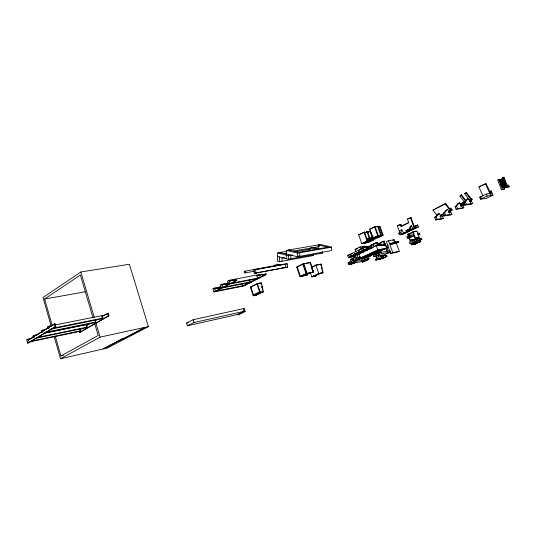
<?xml version="1.0" encoding="UTF-8"?>
<svg xmlns="http://www.w3.org/2000/svg" width="536" height="536" viewBox="0 0 536 536"><rect width="100%" height="100%" fill="white"/><g stroke="black" fill="none" stroke-linecap="round" stroke-linejoin="round"><path stroke-width="0.8" d="M286.465 254.138L280.161 252.503L277.715 252.925L277.38 261.139L279.45 261.702L313.54 255.525L313.614 253.997M279.45 261.702L279.645 256.958M281.896 261.253L282.023 258.05L284.475 257.615M286.157 258.68L286.505 250.372L288.958 249.95L299.885 252.731L299.725 256.288L298.304 255.92M277.574 256.409L288.268 259.243L288.469 254.446M290.713 258.801L290.867 255.277M297.272 256.731L297.433 253.16L331.63 247.15L331.449 250.6L297.272 256.731L286.358 253.897M309.413 250.526L309.486 248.965A0.898 0.643 80.1 0 0 310.431 247.987M318.203 248.825L318.324 246.453M288.268 259.243L322.397 253.086L322.478 251.545M371.817 247.9L376.285 245.455L384.279 245.367A4.295 2.727 64 0 1 386.322 246.319L386.999 248.202L385.88 248.731L377.786 250.252L360.326 258.225L358.778 253.843L360.969 252.798M377.786 250.252L376.285 245.455L370.45 248.255M410.623 229.147L410.362 228.43L411.36 225.73L413.082 228.725L409.491 229.689L409.229 228.973L410.221 226.272L411.36 225.73M401.243 233.636L400.807 232.443L401.819 229.756L403.709 233.207L399.3 234.567L398.871 233.374L399.883 230.694L401.819 229.756M244.074 308.481L243.458 310.069L243.88 311.382L245.086 311.604L244.074 308.481L193.161 319.724L186.608 322.994L187.479 325.767L238.232 314.331L243.451 311.851M470.789 199.379L471.425 198.434L472.357 199.144L470.36 202.139L469.61 201.141L470.796 200.29M461.952 205.482L461.288 206.467L460.545 205.482L460.987 204.853L459.493 202.782L458.039 203.479L455.118 206.742L456.082 209.301L462.38 208.323L463.834 207.633L462.655 205.489M460.069 204.524L460.712 203.58L464.283 201.864M461.141 203.62L460.712 203.58M466.045 193.06L471.499 200.343L470.152 200.987L464.705 193.717L466.434 192.491L471.881 199.767L470.534 200.417M464.705 193.717L466.434 192.491M464.819 202.648L459.881 196.076L461.597 194.856L466.039 200.779M449.248 211.921L451.098 210.655L445.711 203.519L432.974 210.105L437.343 215.861M450.059 210.253L450.709 209.301L451.64 209.998L449.59 212.986L448.853 212.008L449.342 211.298L449.664 211.72L450.052 211.15L449.731 210.728M450.548 210.749L452.103 209.884L450.756 208.109L449.329 208.792M450.756 208.109L450.441 208.564L451.982 210.065M459.881 196.076L461.597 194.856M432.974 210.105L445.711 203.519M123.24 338.906L123.89 338.712L123.28 338.92M463.948 202.501L466.843 199.238L468.33 198.521L469.831 200.611L469.395 201.248L470.146 202.246L471.131 200.766L472.692 203.425L471.204 204.129L464.926 205.087L463.948 202.501L465.436 201.791L468.33 198.521M455.118 206.742L456.578 206.038L459.493 202.782M443.218 213.382L446.18 210.112L447.6 209.429L449.094 211.479L448.645 212.109L449.382 213.087L450.394 211.613L451.935 214.226L450.501 214.903L444.17 215.928L443.218 213.382L444.646 212.692L447.6 209.429M377.203 257.447L375.488 259.337L375.816 260.282L383.608 256.898L383.267 255.947L380.037 256.128L383.267 255.947M376.305 259.176L377.163 258.231M442.254 216.155L443.413 218.266L442.006 218.929L435.661 219.974L434.723 217.449L437.704 214.186L439.105 213.516L440.585 215.546L440.13 216.175L440.867 217.147M434.723 217.449L436.13 216.779L439.105 213.516M217.944 290.686L221.85 288.026L221.589 287.229M225.227 286.881L229.254 284.16M235.619 280.033L236.544 279.403L236.805 280.214L232.671 283.008M54.149 336.487L60.514 358.752L107.361 348.018L148.405 326.598L129.37 264.255L80.849 271.987L43.014 297.527L51.195 326.149L55.074 323.764L55.844 326.451L27.758 343.208L26.8 339.791L27.946 339.08L31.993 338.243M52.2 325.486L44.622 299.008L80.387 275.028L93.043 317.969M33.929 335.395L32.763 336.112L33.252 337.841L34.418 337.124L33.929 335.395L38.002 334.558M42.465 330.136L41.259 330.88L41.754 332.628L42.96 331.891L42.465 330.136L45.748 329.473M48.783 326.236L49.292 328.012L48.052 328.769L47.55 327L48.783 326.236L52.85 325.426M41.507 331.757L34.177 336.26L34.987 336.092M47.804 327.885L42.713 331.014L43.53 330.846M55.074 323.764L49.037 327.127L49.861 326.96M30.371 338.926L33.815 336.809L28.187 339.938L28.991 339.77M35.657 335.683L41.661 331.998M44.166 330.457L47.356 328.501M27.276 341.499L28.421 340.796L27.946 339.08M27.758 343.208L55.844 326.451M85.606 325.258L86.832 324.548L87.154 325.654M81.485 328.334L80.038 329.171L80.514 330.806L79.308 331.503L29.942 341.847M35.932 338.196L85.586 327.891L86.819 327.181L86.329 325.526L89.827 323.51M44.434 333.01L94.517 322.752L95.783 322.022L95.287 320.347L96.621 319.577M50.753 329.164L101.123 318.954L102.416 318.21L101.914 316.515L108.125 313.212L108.888 315.771L80.286 332.159L79.549 332.32L79.228 331.228M87.777 324.97L89.177 324.159M108.125 313.212L101.914 316.515M79.549 332.32L108.888 315.771M55.409 336.722L60.923 355.984L98.195 335.456L94.684 323.53M413.839 226.916L417.631 224.979L418.375 227.009L410.985 230.54L408.332 230.996L407.876 229.743L405.926 230.681L406.382 231.927L409.035 231.472L408.546 230.125M60.514 358.752L100.064 337.144L148.405 326.598M407.715 229.776L406.543 230.42L407.052 231.813L400.7 234.848L402.683 234.5L409.035 231.472M266.124 274.593L257.588 278.177L256.811 275.832L262.432 274.566L262.606 275.089L265.863 273.809L266.124 274.593L243.679 286.036L213.958 291.939L212.946 288.79L214.38 288.033L220.819 286.78M228.905 282.8L221.649 284.201L220.182 284.971L221.207 288.154L251.016 282.298M259.498 276.154L258.982 274.593L229.066 280.288L227.572 281.072L228.611 284.281L258.499 278.486L258.238 277.702M219.003 288.375L220.283 288.127L220.115 287.598L214.635 288.824L218.835 287.845L219.003 288.375L220.953 287.356M226.36 284.522L227.646 284.274L227.472 283.738L221.904 284.991L226.192 283.986L226.36 284.522L228.349 283.484M233.696 280.053L234.976 279.805L229.328 281.092L233.696 280.053L233.87 280.589L236.544 279.403M213.958 291.939L236.805 280.214M257.97 275.109L258.982 274.593M262.606 275.089L265.863 273.809M261.635 286.914L262.251 286.68L263.27 291.859L256.181 295.323L253.22 295.785L250.392 287.182L257.434 283.631L261.354 282.854L261.655 284.395L261.186 284.629M257.528 283.758L250.848 286.948L253.675 295.564L256.644 295.095M261.354 282.854L256.965 283.866L259.826 292.549L263.122 291.852M358.658 234.795L364.5 232.055L367.642 240.892L361.767 243.592L358.658 234.795L359.221 234.701M372.587 235.867L373.378 238.085L372.815 238.185L369.646 229.287L374.557 226.822L378.148 226.246L381.344 235.15L365.358 242.955M359.877 234.366L364.5 232.055M364.333 232.966L367.535 231.552L370.148 238.895M261.334 284.629L261.803 284.402L262.104 286.68M364.889 232.872L367.535 231.552M298.8 266.539L297.219 266.841L300.468 276.415L307.55 274.995L299.966 276.656L296.716 267.089L303.276 263.812L310.377 262.479L313.647 272.047L306.043 273.702L302.766 264.067M367.348 232.463L370.543 231.056L367.904 232.369M377.987 227.157L379.388 226.46L382.57 235.331L367.81 242.52M378.543 227.063L379.944 226.366L383.126 235.23L377.646 237.729M310.377 262.479L303.557 263.92M261.782 286.914L262.251 286.68M262.272 287.544L261.803 287.772L262.419 287.544M187.479 325.767L194.045 322.531L244.939 311.141M262.238 289.239L262.707 289.005M262.238 289.969L262.854 289.735M253.441 294.84L259.591 291.819M399.514 231.76L397.377 225.877L400.258 224.47L400.935 226.333L408.707 222.547L407.461 219.144L411.072 217.589L414.904 228.061L410.958 229.743L411.628 229.622M367.482 238.922L368.956 238.198L369.338 239.27M411.072 217.589L407.461 219.144M253.22 295.785L260.295 292.314L263.27 291.859M311.724 267.163L315.885 265.126L321.111 264.121L320.709 264.817M370.497 238.399L371.964 237.676L369.512 238.105M312.2 267.089L315.912 265.273L321.111 264.121M367.073 240.229L372.982 237.334M255.451 295.316L262.533 291.852M408.667 222.782L401.598 226.219L400.921 224.356L397.377 225.877M372.815 238.185L377.753 235.766L381.344 235.15M362.329 243.491L378.315 235.673L375.12 226.735L369.646 229.287M482.896 195.941L478.923 186.923L485.469 183.727L486.011 183.654L490.775 193.248M486.011 183.654L478.923 186.923M364.802 243.049L380.788 235.25L377.592 226.333M320.95 265.28L321.58 265.26L321.426 264.543L320.789 264.563L321.024 265.24M355.897 251.505L355.127 249.32L359.911 246.995L364.681 246.131L365.117 247.357L361.338 248.054L359.911 246.995L360.688 249.186M498.694 179.513L497.663 180.016L501.415 189.717L504.765 188.906L504.081 187.198L502.728 187.386L499.639 179.393L498.694 179.513L502.453 189.221L504.765 188.906M503.11 177.369L502.245 177.785L506.024 187.526L509.2 186.803L508.537 185.088L507.157 185.275L504.048 177.249L503.11 177.369L506.889 187.118L509.2 186.803M498.607 179.895L499.639 179.393M503.183 177.671L504.048 177.249M299.966 276.656L306.559 273.454L313.647 272.047M300.515 276.549L307.108 273.347L303.825 263.712L296.716 267.089M500.048 180.458L499.438 180.109L502.989 178.381M502.54 178.696L499.699 180.076L499.86 180.485L502.701 179.104M499.592 180.518L503.15 178.796M364.681 246.131L362.664 246.815M310.572 272.717L307.188 274.358L304.1 274.975M321.325 267.699L321.828 267.457L321.365 265.293M500.49 181.597L499.88 181.248L503.693 179.493M500.034 181.657L503.853 179.902M321.567 268.161L322.196 268.141L322.042 267.424L321.412 267.437L321.647 268.121M355.154 255.163L355.415 255.913L353.773 256.697L348.474 257.709L347.683 255.451L365.485 246.848L366.55 246.654L367.093 248.181L368.158 247.987L367.616 246.46L365.391 247.531M352.46 253.461L347.683 255.451M358.39 250.593L365.807 247.009M500.363 182.495L503.92 180.779L504.075 181.188L500.517 182.903L500.363 182.495L500.812 182.434M367.193 246.982L368.681 246.265L369.217 247.793L370.276 247.599L369.74 246.071L368.252 246.788M372.165 248.128L371.066 245.039L373.492 244.168L373.806 245.046L372.828 245.22L372.513 244.342M372.828 245.22L374.148 244.59L373.833 243.706L377.331 242.312L378.436 245.421M377.331 242.312L373.833 243.706M504.336 181.155L500.778 182.87L500.624 182.461M368.567 246.949L370.791 245.883L371.609 248.161L369.9 248.979L364.594 249.964L364.326 249.2L362.068 250.285L362.336 251.049L367.642 250.057L367.374 249.3M355.415 255.913L350.115 256.918L349.847 256.168L352.045 255.109L352.306 255.86L357.613 254.861L359.267 254.064L359.006 253.314L353.7 254.312L353.968 255.069L359.267 254.064M353.7 254.312L360.38 251.096L360.648 251.86L365.954 250.868L367.642 250.057M501.462 184.109L500.852 183.754L504.41 182.046M350.913 255.967L352.38 255.257M354.765 254.111L356.634 253.213M358.926 252.108L360.815 251.203M363.133 250.084L364.641 249.361M503.961 182.354L501.113 183.721L501.267 184.129L504.832 182.421M355.83 253.91L357.077 253.314M359.991 251.913L361.88 251.002M367.026 248.53L368.158 247.987M501.006 184.17L504.57 182.454M398.871 233.374L400.807 232.443M348.474 257.709L350.115 256.918M352.306 255.86L353.968 255.069M356.192 253.113L356.46 253.87L363.435 252.074L363.167 251.317L357.86 252.309L358.128 253.066M360.648 251.86L362.336 251.049M364.594 249.964L366.296 249.146L371.609 248.161M461.858 203.271L464.712 201.905M379.414 243.096L379.729 243.967L380.687 243.793L380.379 242.922L377.967 243.793L378.517 245.321M379.729 243.967L381.049 243.337L380.734 242.46L384.218 241.079L387.809 251.089M357.948 253.515L359.817 252.617M409.229 228.973L410.362 228.43M413.939 226.748L417.631 224.979M382.329 241.984L384.218 241.079M409.209 229.314L409.665 230.56L409.002 230.681L408.539 229.428L409.852 228.798M407.896 229.944L405.926 230.681M460.464 204.658L464.752 202.601M501.957 185.396L501.348 185.047L504.912 183.339M322.183 271.049L322.819 271.028L322.665 270.305L322.029 270.325L322.263 271.008M460.793 204.886L464.37 203.171M363.16 251.746L368.996 248.952M501.508 185.456L505.073 183.748M460.786 205.087L463.647 203.714M505.334 183.714L501.77 185.423L501.609 185.007M363.435 252.074L361.767 252.871L356.46 253.87M440.887 214.956L442.361 214.253M460.31 205.596L464.605 203.539M489.388 191.788L491.358 191.017L492.966 195.205L486.38 198.327L480.511 199.191L479.753 197.201L486.34 194.052L490.011 193.53L490.192 194.494L491.197 194.354L490.574 193.282L491.633 193.127L490.849 191.091M322.598 271.062L322.953 272.717L318.773 273.554L311.811 276.891L310.25 272.328M450.166 210.702L451.64 209.998M489.897 191.714L491.358 191.017M313.399 275.899L316.374 275.296L316.481 275.805L311.811 276.891L318.799 273.688L322.953 272.717M450.669 210.574L452.103 209.884M406.382 231.927L400.58 234.701L401.243 234.587M408.332 230.996L409.002 230.681M440.492 215.526L443.446 214.119M449.644 211.345L451.098 210.655M502.5 186.796L501.89 186.448L505.455 184.746M388.513 240.744L386.409 241.749L390.63 253.515L397.163 252.242L399.28 251.27L395.675 241.287L394.717 241.461L394.094 239.739L388.513 240.744L392.754 252.536L399.28 251.27M409.002 230.882L412.687 229.502L411.434 229.723L416.392 227.351L418.375 227.009M505.006 185.047L502.152 186.414L502.312 186.823L505.877 185.121M322.773 272.288L322.471 271.819L322.773 272.288L316.327 275.37M439.996 216.243L444.424 214.125M379.95 245.153L381.277 244.517L381.786 245.93M502.051 186.856L505.615 185.155M461.054 206.581L465.349 204.531M351.241 262.117L350.343 259.558L351.897 258.821A1.28 0.958 78.7 0 0 353.586 258.01L356.152 257.072L357.056 259.638M456.082 209.301L457.543 208.605L463.834 207.633M464.926 205.087L466.414 204.377L472.692 203.425M351.864 259.116L352.902 258.627A1.28 0.958 78.7 0 0 353.646 259.176M355.113 257.568L356.152 257.072M381.337 245.093L385.257 243.793M505.884 185.985L503.029 187.345L503.19 187.754L503.244 187.312L505.388 186.294M440.733 217.207L444.424 215.452M507.425 185.53L503.86 187.232L504.242 187.607L505.669 186.93M503.07 187.687L505.508 186.521M392.694 240.409L394.094 239.739M435.661 219.974L437.068 219.304L443.413 218.266M444.17 215.928L445.597 215.244L451.935 214.226M503.19 187.754L506.259 186.367M243.88 311.382L237.173 314.572L238.379 314.786L245.086 311.604M504.021 187.64L506.158 186.622M480.511 199.191L487.11 196.055L492.966 195.205M461.617 208.444L463.077 207.747M470.447 204.243L471.935 203.539M359.931 257.032A1.373 1.032 78.7 0 1 358.262 257.595L356.715 258.332L357.19 259.699L377.88 249.917L386.999 248.202M358.262 257.595L360.138 256.911M501.415 189.717L502.453 189.221M506.024 187.526L506.889 187.118M364.225 261.072L348.554 264.168L348.052 262.74L352.869 260.456L368.547 257.407L369.049 258.814L367.669 259.464M410.388 241.883L407.695 234.493L413.189 231.887L416.908 231.237L420.7 241.595L415.172 244.141L411.467 244.845L410.924 243.364M360.259 257.066L358.195 258.044L357.177 255.136M408.713 234.152L413.102 232.068M441.242 219.056L442.649 218.387M449.744 215.023L451.171 214.346M353.988 260.818L356.051 259.839L355.147 257.267M395.508 243.572L390.483 244.503L390.235 243.806L393.551 242.239L395.347 241.91L395.602 242.607L393.471 243.605L398.824 242.011L398.576 241.321L395.092 242.574L395.508 243.572L398.824 242.011M416.908 231.237L412.64 232.148L415.353 239.579M393.933 242.58L395.347 241.91M348.554 264.168L353.371 261.89L369.049 258.814M358.678 259.411L362.805 257.461M386.349 246.339L388.238 245.448M390.483 244.503L395.602 242.607M406.938 236.892L410.851 235.358L409.792 235.545L410.241 236.778L411.3 236.59L407.387 238.125L406.938 236.892L409.397 236.45M409.792 235.545L413.109 234.701L413.558 235.934L409.846 237.683L407.387 238.125M350.443 263.799L354.671 261.829M354.832 261.796L350.698 263.745L350.946 264.462L355.77 262.191L355.515 261.474M382.269 249.039L368.379 255.592L368.634 256.315L383.997 249.086M395.923 242.574L397.913 241.636M373.773 253.327L380.352 250.225M355.268 261.521L355.18 261.012L354.598 261.126L354.845 261.601L349.814 263.92L350.062 264.637L355.77 262.191M361.84 259.283L363.911 258.312M386.148 247.84L388.037 246.955M410.241 236.778L413.558 235.934M369.639 256.121L385.002 248.892L384.734 248.161M378.711 252.831L373.391 255.324L373.894 256.744L384.634 254.647L389.953 252.181L389.451 250.774L378.711 252.831L379.22 254.252L389.953 252.181M375.307 254.774L379.964 252.59L379.408 251.036M417.846 235.043L419.909 234.078L419.527 233.026L417.678 233.354M362.758 261.367L366.296 259.732M362.999 261.313L367.823 259.055L368.071 259.766L362.39 262.191L362.142 261.488L366.966 259.223L367.214 259.933L368.071 259.766M364.916 260.751L366.296 260.107M373.894 256.744L379.22 254.252M362.39 262.191L367.214 259.933M411.574 239.894L412.03 241.14L415.715 239.425L415.253 238.172L416.077 237.79L416.539 239.043L420.07 238.158L420.599 239.592L412.753 243.217L410.04 243.726L409.524 242.305L410.837 241.696L410.382 240.45L414.281 239.391L414.737 240.637M412.613 239.699L410.382 240.45M415.253 238.172L417.122 237.595L417.872 237.843L417.745 237.482L416.921 237.87L417.048 238.225L417.872 237.843M388.774 251.049L390.034 250.459M413.095 239.947L414.281 239.391M417.256 237.957L416.425 238.339L416.298 237.984M417.966 237.676L418.79 237.294L419.246 238.547L420.07 238.158M412.177 240.496L413.363 239.94M390.469 251.672L387.314 253.139L390.516 252.523M420.07 238.922L421.45 238.286L421.839 239.337L419.768 240.289M410.04 243.726L417.892 240.095L421.839 239.337M377.304 259.377L379.367 258.419L385.337 257.24L383.274 258.191L377.304 259.377L375.991 255.685M375.816 260.282L383.608 256.898M390.63 253.515L392.754 252.536M378.878 258.667L379.213 259.605L386.999 256.228L386.657 255.283L383.434 255.464L386.657 255.283M411.467 244.845L416.988 242.292L420.7 241.595M386.999 256.228L379.213 259.605M412.479 244.503L416.901 242.46M415.259 243.974L419.681 241.937M257.89 278.599L250.084 282.01L249.32 279.692M250.413 282.412L242.721 285.768L241.97 283.47M361.204 248.577L363.1 248.041M358.778 253.843L360.179 253.374M318.605 273.695L318.974 273.574M219.66 287.711L220.115 287.598L218.835 287.845M227.016 283.852L227.472 283.738L226.192 283.986M234.52 279.919L234.976 279.805M263.819 274.854L263.645 274.332L256.811 275.832M60.923 355.984L63.349 355.435M186.608 322.994L188.223 322.632M30.284 341.318L80.514 330.806M26.8 339.791L28.415 339.456M80.273 329.988L81.016 329.834M86.329 325.526L87.073 325.379M86.571 326.357L87.321 326.203M37.922 337.318L86.819 327.181M45.647 332.273L95.783 322.022M43.697 333.392L86.832 324.548M51.999 328.407L102.416 318.21M95.287 320.347L96.038 320.193M312.83 276.543L316.481 275.805M47.55 327L49.982 326.511M250.392 287.182L251.954 286.867M102.168 317.359L102.919 317.212M55.288 324.937L102.416 315.516L102.751 316.642M245.14 285.293L215.398 291.189L214.38 288.033M350.062 264.637L350.946 264.462M212.946 288.79L214.554 288.475M312.193 269.481L312.736 269.374M252.503 281.541L222.675 287.383L221.649 284.201M348.052 262.74L350.403 262.278M360.326 258.225L370.517 255.953L362.423 257.515M260.014 277.708L230.105 283.504L229.066 280.288M311.939 268.744L312.481 268.643M353.586 258.01L354.591 257.816M351.897 258.821L352.902 258.627M362.973 256.63L370.262 255.23M311.791 266.613L311.249 266.72L311.001 265.983L311.537 265.883M350.343 259.558L351.348 259.364M263.645 274.332L262.72 274.533M233.87 280.589L235.157 280.341M283.658 264.349L253.769 269.869L254.272 273.327L287.705 267.203L287.222 263.846L274.412 265.26L285.413 264.181L285.896 267.544L284.73 267.652M359.348 253.736L360.48 253.521M310.719 263.491L310.177 263.591L310.431 264.328L310.974 264.228M349.847 256.168L354.095 255.364M415.722 243.887L412.017 244.59L411.474 243.11M387.119 247.84L388.721 247.538M416.438 242.547L420.144 241.85M254.272 273.327L284.14 267.705M253.769 269.869L287.222 263.846M362.068 250.285L366.316 249.495M412.03 241.14L414.06 240.765M244.986 272.945A0.864 0.57 79.5 0 0 245.314 271.625A0.864 0.57 79.5 0 0 244.322 271.685A0.864 0.57 79.5 0 0 244.986 272.945L254.667 271.142M390.235 243.806L392.392 243.411M416.539 239.043L419.246 238.547M419.608 238.62L421.45 238.286M385.766 245.2L383.843 245.555L383.334 244.141M244.758 271.229L274.626 265.722M367.616 246.46L368.681 246.265M369.74 246.071L370.791 245.883M416.077 237.79L417.122 237.595M417.745 237.482L418.79 237.294M379.334 244.872L381.277 244.517M355.127 249.32L357.512 248.885M376.198 245.803L376.868 245.682M380.734 242.46L381.699 242.292M371.066 245.039L372.044 244.865M418.067 234.406L419.909 234.078M410.476 233.843L408.244 234.232L410.938 241.629M407.695 234.493L409.182 234.232M292.502 254.989L288.415 255.712L277.715 252.925M44.622 299.008L85.15 291.839M290.854 255.558L292.489 255.27M362.926 243.203L365.405 242.754M365.947 242.661L368.413 242.218M361.767 243.592L368.366 242.419L373.672 239.833L373.123 239.927M399.3 234.567L401.766 234.138M298.465 252.369L327.911 247.21M370.108 240.456L370.671 240.363M293.473 251.042L318.82 246.667M366.483 238.627L368.956 238.198M284.67 253.568L286.298 253.287M295.282 251.726L309.976 249.173M375.85 237.656L376.406 237.562M409.491 229.689L411.95 229.267M280.321 252.449L286.854 251.33M377.686 235.981L380.171 235.545M380.118 235.753L383.126 235.23M379.488 236.054L381.954 235.626M408.539 229.428L410.469 229.1M289.125 249.903L320.695 244.53L331.63 247.15M400.935 226.333L401.598 226.219M400.258 224.47L400.921 224.356M374.49 227.05L376.962 226.648M377.746 226.721L379.944 226.366M479.753 197.201L481.837 196.893M506.815 185.617L507.672 185.496M501.89 186.448L502.346 186.387M501.348 185.047L501.803 184.987M500.517 182.903L500.972 182.843M500.852 183.754L501.301 183.694M499.88 181.248L500.329 181.188M499.438 180.109L499.887 180.049M284.562 267.498L287.705 267.203M281.97 267.913L283.537 267.765M262.064 292.08L262.801 292.087M318.397 244.925L329.339 247.552M313.386 247.431L318.746 248.738M311.014 247.806L317.493 249.401M320.99 252.737L322.397 253.086M286.505 250.372L297.433 253.16M445.315 204.082L450.709 211.224M461.208 195.426L465.657 201.348M364.627 258.171L365.009 258.855L364.286 258.995L364.165 258.258M356.782 259.692L357.17 260.382L356.433 260.53L356.313 259.786M367.167 259.183L366.925 258.714L367.488 258.6L367.575 259.109M362.108 260.972L362.349 261.447M349.78 263.404L350.028 263.88M485.469 183.727L489.81 193.556M507.646 185.503L507.806 185.912M503.431 179.526L503.592 179.935M500.142 181.215L500.296 181.624M486.34 194.052L487.11 196.055M465.436 201.791L466.414 204.377M456.578 206.038L457.543 208.605M444.646 212.692L445.597 215.244M436.13 216.779L437.068 219.304M415.876 225.937L416.392 227.351M410.402 217.696L414.234 228.175M417.363 238.654L417.892 240.095M413.189 231.887L416.988 242.292M410.496 229.194L410.985 230.54M410.656 235.137L411.105 236.376M409.062 236.202L409.511 237.435M408.003 236.389L408.452 237.622M397.216 241.569L397.471 242.259M393.551 242.239L393.806 242.935M383.253 241.254L384.359 244.336M385.746 248.188L386.851 251.27M385.846 255.444L386.181 256.389M374.557 226.822L377.753 235.766M382.449 256.114L382.784 257.059M380.433 250.687L381.257 252.985M380.379 250.855L380.935 252.402M376.352 242.493L377.465 245.595M370.805 231.787L372.895 237.636M369.987 231.143L372.339 237.736M378.315 255.464L379.367 258.419M366.972 231.646L369.585 238.989M374.095 253.541L374.644 255.082M363.937 232.148L367.08 240.992M369.632 248.215L369.9 248.979M365.485 246.848L366.296 249.146M357.351 254.111L357.613 254.861M354.631 261.642L354.886 262.359M352.869 260.456L353.371 261.89M313.024 270.667L313.279 271.404M311.63 267.879L312.883 271.558M303.276 263.812L306.559 273.454M265.26 273.923L265.521 274.713M260.148 291.705L260.389 292.428M257.434 283.631L260.295 292.314M254.004 294.726L254.238 295.443M235.9 279.531L236.162 280.335M238.232 314.331L238.379 314.786M193.161 319.724L194.045 322.531M107.368 313.359L108.131 315.925M80.849 271.987L94.209 317.279M95.85 322.846L100.064 337.144M79.971 331.074L80.286 332.159M54.243 323.925L55.014 326.618M321.982 268.174L322.444 270.338M322.344 272.442L322.451 272.951M315.912 265.273L318.773 273.554M255.518 269.702L256.02 273.172M354.055 259.109A1.28 0.958 78.7 0 1 353.854 259.176M359.924 257.816A1.373 1.032 78.7 0 1 359.006 257.447M279.913 252.771A0.925 0.636 80.2 0 1 281.085 253.294M274.177 266.171A0.838 0.576 79.4 0 1 275.176 266.111M288.596 250.654A0.931 0.65 80.2 0 1 288.629 250.426M288.817 250.064A0.931 0.65 80.2 0 1 289.849 250.513M318.143 245.186A0.905 0.657 80.2 0 1 319.108 245.133A0.905 0.657 80.2 0 1 319.168 246.46A0.905 0.657 80.2 0 1 318.19 246.279M486.232 192.618L486.232 192.618M121.86 338.953L103.039 348.822L104.634 348.46L123.474 338.591L121.86 338.953M143.842 327.871L123.809 338.363L125.417 338.008L145.477 327.516L143.842 327.871M316.079 265.139L315.724 265.286L316.086 265.159"/></g></svg>
